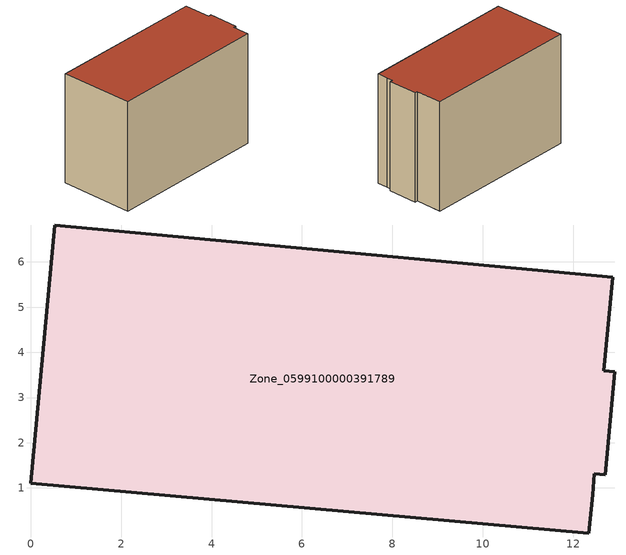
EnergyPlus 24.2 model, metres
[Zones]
Zone_0599100000391789
 floor ground (C_G): 12.68,3.6 12.92,3.58 12.71,1.29 12.47,1.32 12.44,0.84 12.34,0 0,1.11 0.53,6.82 12.87,5.66 z0
 wall outside (C_F): 12.92,3.58 12.68,3.6 12.87,5.66 0.53,6.82 0,1.11 12.34,0 12.44,0.84 12.47,1.32 12.71,1.29 12.92,3.58 z0:8.63
 roof outside (C_R): 12.44,0.84 12.47,1.32 12.71,1.29 12.92,3.58 12.68,3.6 12.87,5.66 0.53,6.82 0,1.11 12.34,0 z8.63
[BUILDING]
Pand.0599100000391789: North Axis=0; Terrain=City; Loads Convergence Tolerance Value=0.04; Temperature Convergence Tolerance Value=0.4; Solar Distribution=FullExterior; Maximum Number of Warmup Days=25; Minimum Number of Warmup Days=1
[Site:Location]
Rotterdam.The.Hague.AP_ZH_NLD Design_Conditions: Latitude=51.96; Longitude=4.45; Time Zone=1; Elevation=-4.5
[SITE:GROUNDTEMPERATURE:BUILDINGSURFACE]
18, 18, 18, 18, 18, 18, 18, 18, 18, 18, 18, 18
[MATERIAL] Thermal Absorptance=0.9; Solar Absorptance=0.7; Visible Absorptance=0.7
Name | Roughness | Thickness | Conductivity | Density | Specific Heat
G.TI.1992-2005 | MediumSmooth | 0.15 | 0.06 | 540 | 1210
F.TI.1992-2005 | Rough | 0.3 | 0.12 | 1920 | 840
R.TI.1992-2005 | MediumRough | 0.2 | 0.08 | 1500 | 1000
[CONSTRUCTION]
C_G: G.TI.1992-2005
C_F: F.TI.1992-2005
C_R: R.TI.1992-2005
[ZONE]
Zone_0599100000391789: Type=1; Multiplier=1; Ceiling Height=Autocalculate; Volume=Autocalculate; Floor Area=autocalculate; Part of Total Floor Area=Yes
[ZONEINFILTRATION:DESIGNFLOWRATE]
Infil_Zone_0599100000391789: Zone or ZoneList or Space or SpaceList=Zone_0599100000391789; Schedule=AlwaysOn; Design Flow Rate Calculation Method=Flow/Area; Flow Rate per Floor Area=0.0015; Constant Term Coefficient=1; Temperature Term Coefficient=0; Velocity Term Coefficient=0; Velocity Squared Term Coefficient=0
[HVACTEMPLATE:ZONE:IDEALLOADSAIRSYSTEM]
Zone_0599100000391789: Maximum Heating Supply Air Temperature=50; Minimum Cooling Supply Air Temperature=13; Maximum Heating Supply Air Humidity Ratio=0.0156; Minimum Cooling Supply Air Humidity Ratio=0.0077; Heating Limit=NoLimit; Cooling Limit=NoLimit; Dehumidification Control Type=ConstantSensibleHeatRatio; Cooling Sensible Heat Ratio=0.7; Dehumidification Setpoint=60; Humidification Control Type=None; Humidification Setpoint=30; Outdoor Air Method=None; Outdoor Air Flow Rate per Person=0.00944; Outdoor Air Flow Rate per Zone Floor Area=0; Outdoor Air Flow Rate per Zone=0; Demand Controlled Ventilation Type=None; Outdoor Air Economizer Type=NoEconomizer; Heat Recovery Type=None; Sensible Heat Recovery Effectiveness=0.7; Latent Heat Recovery Effectiveness=0.65
[ZONECONTROL:THERMOSTAT]
ThermostatControl_Zone_0599100000391789: Zone or ZoneList=Zone_0599100000391789; Control Type Schedule=DualSetpointControlType; Control 1=Thermostat_Zone_0599100000391789; Temperature Difference Between Cutout And Setpoint=0
[THERMOSTATSETPOINT:DUALSETPOINT]
Thermostat_Zone_0599100000391789: Heating Setpoint Temperature Schedule=HeatingSetpoint_Zone_0599100000391789; Cooling Setpoint Temperature Schedule=CoolingSetpoint_Zone_0599100000391789
[SCHEDULE:COMPACT]
HeatingSetpoint_Zone_0599100000391789: Through: 12/31, For: AllDays, Until: 24:00, 21
CoolingSetpoint_Zone_0599100000391789: Through: 12/31, For: AllDays, Until: 24:00, 24
DualSetpointControlType: Through: 12/31, For: AllDays, Until: 24:00, 4
AlwaysOn: Through: 12/31, For: AllDays, Until: 24:00, 1
